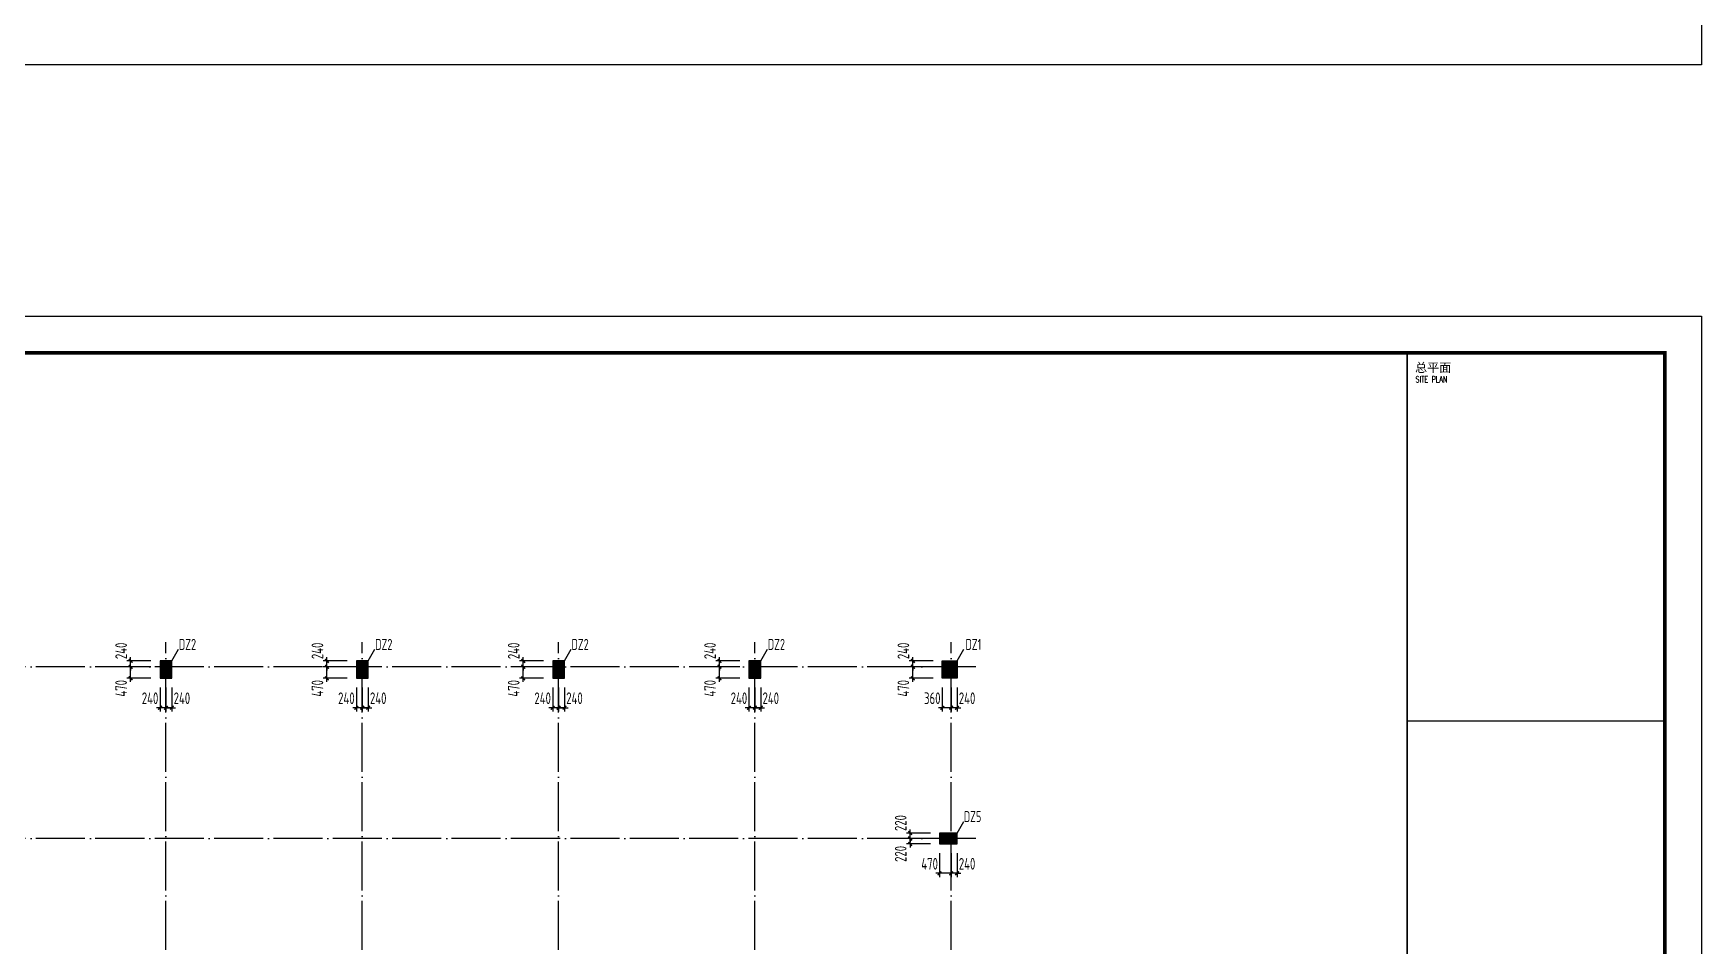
# Model space of a CAD drawing. Extents: x 492302 to 683319, y -252071 to 755100.
# Drawn here: x 562085 to 630074, y 525401 to 562592 of the extents above; entities that cross this region are included whole.
import ezdxf
from ezdxf.enums import TextEntityAlignment as Align

# ---------------------------------------------------------------- set-up
doc = ezdxf.new("R2010")
doc.units = 0
doc.header["$LTSCALE"] = 1000
doc.header["$MEASUREMENT"] = 0
doc.linetypes.add('DOTE', pattern=[2.42, 2, -0.2, 0.02, -0.2])
doc.layers.get('Defpoints').update_dxf_attribs({"color": 250})
for name, color, linetype in [('3T_WOOD', 21, 'Continuous'), ('COLU', 253, 'Continuous'), ('COLU_DIM', 3, 'Continuous'), ('COLU_HATCH', 251, 'Continuous'), ('DOTE', 14, 'DOTE'), ('STAIR', 3, 'Continuous'), ('TK', 4, 'Continuous')]:
    doc.layers.add(name, color=color, linetype=linetype)
doc.styles.add('ROMANS', font='romans__.ttf', dxfattribs={"width": 0.65, "height": 231.275})
doc.styles.add('TSSD_Dimension', font='Tssdeng.shx', dxfattribs={"width": 0.7, "bigfont": 'hztxt.shx'})
doc.styles.add('TSSD_REIN', font='tssdeng.shx', dxfattribs={"width": 0.7, "bigfont": 'tssdchn.shx'})
doc.styles.add('图签宋体', font='', dxfattribs={"height": 300})
doc.styles.get('图签宋体').set_extended_font_data('NSimSun')
doc.dimstyles.new('TSSD_150_150', dxfattribs={"dimtxt": 475, "dimasz": 150, "dimexe": 150, "dimexo": 375, "dimgap": 150, "dimtad": 1, "dimdec": 0, "dimzin": 0, "dimdsep": 46, "dimtxsty": 'TSSD_Dimension', "dimblk": 'ARCHTICK', "dimcen": 0, "dimdle": 150, "dimclrt": 7, "dimadec": 0, "dimazin": 0, "dimtfac": 1, "dimtdec": 0, "dimtix": 1, "dimtmove": 2, "dimatfit": 3, "dimfxl": 0, "dimtolj": 1, "dimtzin": 0, "dimarcsym": 0})

# ---------------------------------------------------------------- blocks, each defined once
blk = doc.blocks.new('GeYuanFrame_57487284', base_point=(20.09, 4.53))
at = {"layer": 'TK'}
blk.add_lwpolyline([(20.09, 4.53), (20.09, 598.53), (861.09, 598.53), (861.09, 4.53)], close=True, dxfattribs=at)
at = {"layer": 'TK', "const_width": 1}
blk.add_lwpolyline([(45.09, 588.53), (851.09, 588.53), (851.09, 14.53), (45.09, 14.53)], close=True, dxfattribs=at)
at = {"layer": 'TK'}
for points, const_width in [([(781.09, 588.53), (781.09, 14.53)], 0.4), ([(781.09, 488.5), (851.09, 488.5)], 0.35)]:
    blk.add_lwpolyline(points, dxfattribs=dict(at, const_width=const_width))
at = {"layer": 'TK', "style": '图签宋体'}
blk.add_text('总平面', height=2.4, dxfattribs=at).set_placement((783.23, 583.28))
at = {"layer": 'TK', "style": 'ROMANS', "width": 0.76}
blk.add_text('SITE PLAN', height=1.697, dxfattribs=at).set_placement((783.35, 580.49))
blk = doc.blocks.new('_ArchTick')
at = {"color": 0, "linetype": 'ByBlock', "const_width": 0.4}
blk.add_lwpolyline([(-0.5, -0.5), (0.5, 0.5)], dxfattribs=at)
blk = doc.blocks.new('*D408')
at = {"layer": 'COLU_DIM', "color": 0, "lineweight": -2}
for p, q in [((599489, 535924), (599489, 534949)), ((599729, 535924), (599729, 534949)), ((599489, 535099), (599339, 535099)), ((599729, 535099), (599489, 535099)), ((599729, 535099), (599879, 535099))]:
    blk.add_line(p, q, dxfattribs=at)
at = {"layer": 'Defpoints', "color": 0}
for p in [(599489, 536299), (599729, 536299), (599489, 535099)]:
    blk.add_point(p, dxfattribs=at)
at = {"layer": 'COLU_DIM', "color": 0, "lineweight": -2, "xscale": 150, "yscale": 150, "zscale": 150}
blk.add_blockref('_ArchTick', (599489, 535099), dxfattribs=at)
at = {"layer": 'COLU_DIM', "color": 0, "lineweight": -2, "xscale": 150, "yscale": 150, "zscale": 150, "rotation": 180}
blk.add_blockref('_ArchTick', (599729, 535099), dxfattribs=at)
at = {"layer": 'COLU_DIM', "color": 7, "insert": (600138, 535487), "char_height": 475, "attachment_point": 5, "style": 'TSSD_Dimension'}
blk.add_mtext('\\A1;240', dxfattribs=at)
blk = doc.blocks.new('*D409')
at = {"layer": 'COLU_DIM', "color": 0, "lineweight": -2}
for p, q in [((599129, 535924), (599129, 534949)), ((599489, 535924), (599489, 534949)), ((599639, 535099), (598979, 535099))]:
    blk.add_line(p, q, dxfattribs=at)
at = {"layer": 'Defpoints', "color": 0}
for p in [(599129, 536299), (599489, 536299), (599129, 535099)]:
    blk.add_point(p, dxfattribs=at)
at = {"layer": 'COLU_DIM', "color": 0, "lineweight": -2, "xscale": 150, "yscale": 150, "zscale": 150, "rotation": 180}
blk.add_blockref('_ArchTick', (599129, 535099), dxfattribs=at)
at = {"layer": 'COLU_DIM', "color": 0, "lineweight": -2, "xscale": 150, "yscale": 150, "zscale": 150}
blk.add_blockref('_ArchTick', (599489, 535099), dxfattribs=at)
at = {"layer": 'COLU_DIM', "color": 7, "insert": (598721, 535487), "char_height": 475, "attachment_point": 5, "style": 'TSSD_Dimension'}
blk.add_mtext('\\A1;360', dxfattribs=at)
blk = doc.blocks.new('*D410')
at = {"layer": 'COLU_DIM', "color": 0, "lineweight": -2}
for p, q in [((598754, 536769), (597779, 536769)), ((597929, 536149), (597929, 536919)), ((598754, 536299), (597779, 536299))]:
    blk.add_line(p, q, dxfattribs=at)
at = {"layer": 'Defpoints', "color": 0}
for p in [(597929, 536769), (599129, 536769), (599129, 536299)]:
    blk.add_point(p, dxfattribs=at)
at = {"layer": 'COLU_DIM', "color": 0, "lineweight": -2, "xscale": 150, "yscale": 150, "zscale": 150}
for p, rotation in [((597929, 536769), 90), ((597929, 536299), 270)]:
    blk.add_blockref('_ArchTick', p, dxfattribs=dict(at, rotation=rotation))
at = {"layer": 'COLU_DIM', "color": 7, "insert": (597542, 535891), "char_height": 475, "attachment_point": 5, "rotation": 90, "style": 'TSSD_Dimension'}
blk.add_mtext('\\A1;470', dxfattribs=at)
blk = doc.blocks.new('*D411')
at = {"layer": 'COLU_DIM', "color": 0, "lineweight": -2}
for p, q in [((597929, 537009), (597929, 537159)), ((598754, 537009), (597779, 537009)), ((598754, 536769), (597779, 536769)), ((597929, 536769), (597929, 537009)), ((597929, 536769), (597929, 536619))]:
    blk.add_line(p, q, dxfattribs=at)
at = {"layer": 'Defpoints', "color": 0}
for p in [(597929, 537009), (599129, 537009), (599129, 536769)]:
    blk.add_point(p, dxfattribs=at)
at = {"layer": 'COLU_DIM', "color": 0, "lineweight": -2, "xscale": 150, "yscale": 150, "zscale": 150}
for p, rotation in [((597929, 537009), 270), ((597929, 536769), 90)]:
    blk.add_blockref('_ArchTick', p, dxfattribs=dict(at, rotation=rotation))
at = {"layer": 'COLU_DIM', "color": 7, "insert": (597542, 537418), "char_height": 475, "attachment_point": 5, "rotation": 90, "style": 'TSSD_Dimension'}
blk.add_mtext('\\A1;240', dxfattribs=at)
blk = doc.blocks.new('*D394')
at = {"layer": 'COLU_DIM', "color": 0, "lineweight": -2}
for p, q in [((567489, 535924), (567489, 534949)), ((567729, 535924), (567729, 534949)), ((567489, 535099), (567339, 535099)), ((567729, 535099), (567489, 535099)), ((567729, 535099), (567879, 535099))]:
    blk.add_line(p, q, dxfattribs=at)
at = {"layer": 'Defpoints', "color": 0}
for p in [(567489, 536299), (567729, 536299), (567489, 535099)]:
    blk.add_point(p, dxfattribs=at)
at = {"layer": 'COLU_DIM', "color": 0, "lineweight": -2, "xscale": 150, "yscale": 150, "zscale": 150}
blk.add_blockref('_ArchTick', (567489, 535099), dxfattribs=at)
at = {"layer": 'COLU_DIM', "color": 0, "lineweight": -2, "xscale": 150, "yscale": 150, "zscale": 150, "rotation": 180}
blk.add_blockref('_ArchTick', (567729, 535099), dxfattribs=at)
at = {"layer": 'COLU_DIM', "color": 7, "insert": (568138, 535487), "char_height": 475, "attachment_point": 5, "style": 'TSSD_Dimension'}
blk.add_mtext('\\A1;240', dxfattribs=at)
blk = doc.blocks.new('*D395')
at = {"layer": 'COLU_DIM', "color": 0, "lineweight": -2}
for p, q in [((567249, 535924), (567249, 534949)), ((567489, 535924), (567489, 534949)), ((567249, 535099), (567099, 535099)), ((567489, 535099), (567249, 535099)), ((567489, 535099), (567639, 535099))]:
    blk.add_line(p, q, dxfattribs=at)
at = {"layer": 'Defpoints', "color": 0}
for p in [(567249, 536299), (567489, 536299), (567249, 535099)]:
    blk.add_point(p, dxfattribs=at)
at = {"layer": 'COLU_DIM', "color": 0, "lineweight": -2, "xscale": 150, "yscale": 150, "zscale": 150}
blk.add_blockref('_ArchTick', (567249, 535099), dxfattribs=at)
at = {"layer": 'COLU_DIM', "color": 0, "lineweight": -2, "xscale": 150, "yscale": 150, "zscale": 150, "rotation": 180}
blk.add_blockref('_ArchTick', (567489, 535099), dxfattribs=at)
at = {"layer": 'COLU_DIM', "color": 7, "insert": (566841, 535487), "char_height": 475, "attachment_point": 5, "style": 'TSSD_Dimension'}
blk.add_mtext('\\A1;240', dxfattribs=at)
blk = doc.blocks.new('*D396')
at = {"layer": 'COLU_DIM', "color": 0, "lineweight": -2}
for p, q in [((566874, 536769), (565899, 536769)), ((566049, 536149), (566049, 536919)), ((566874, 536299), (565899, 536299))]:
    blk.add_line(p, q, dxfattribs=at)
at = {"layer": 'Defpoints', "color": 0}
for p in [(566049, 536769), (567249, 536769), (567249, 536299)]:
    blk.add_point(p, dxfattribs=at)
at = {"layer": 'COLU_DIM', "color": 0, "lineweight": -2, "xscale": 150, "yscale": 150, "zscale": 150}
for p, rotation in [((566049, 536769), 90), ((566049, 536299), 270)]:
    blk.add_blockref('_ArchTick', p, dxfattribs=dict(at, rotation=rotation))
at = {"layer": 'COLU_DIM', "color": 7, "insert": (565662, 535891), "char_height": 475, "attachment_point": 5, "rotation": 90, "style": 'TSSD_Dimension'}
blk.add_mtext('\\A1;470', dxfattribs=at)
blk = doc.blocks.new('*D397')
at = {"layer": 'COLU_DIM', "color": 0, "lineweight": -2}
for p, q in [((566049, 537009), (566049, 537159)), ((566874, 537009), (565899, 537009)), ((566874, 536769), (565899, 536769)), ((566049, 536769), (566049, 537009)), ((566049, 536769), (566049, 536619))]:
    blk.add_line(p, q, dxfattribs=at)
at = {"layer": 'Defpoints', "color": 0}
for p in [(566049, 537009), (567249, 537009), (567249, 536769)]:
    blk.add_point(p, dxfattribs=at)
at = {"layer": 'COLU_DIM', "color": 0, "lineweight": -2, "xscale": 150, "yscale": 150, "zscale": 150}
for p, rotation in [((566049, 537009), 270), ((566049, 536769), 90)]:
    blk.add_blockref('_ArchTick', p, dxfattribs=dict(at, rotation=rotation))
at = {"layer": 'COLU_DIM', "color": 7, "insert": (565662, 537418), "char_height": 475, "attachment_point": 5, "rotation": 90, "style": 'TSSD_Dimension'}
blk.add_mtext('\\A1;240', dxfattribs=at)
blk = doc.blocks.new('*D264')
at = {"layer": 'COLU_DIM', "color": 0, "lineweight": -2}
for p, q in [((575489, 535924), (575489, 534949)), ((575729, 535924), (575729, 534949)), ((575489, 535099), (575339, 535099)), ((575729, 535099), (575489, 535099)), ((575729, 535099), (575879, 535099))]:
    blk.add_line(p, q, dxfattribs=at)
at = {"layer": 'Defpoints', "color": 0}
for p in [(575489, 536299), (575729, 536299), (575489, 535099)]:
    blk.add_point(p, dxfattribs=at)
at = {"layer": 'COLU_DIM', "color": 0, "lineweight": -2, "xscale": 150, "yscale": 150, "zscale": 150}
blk.add_blockref('_ArchTick', (575489, 535099), dxfattribs=at)
at = {"layer": 'COLU_DIM', "color": 0, "lineweight": -2, "xscale": 150, "yscale": 150, "zscale": 150, "rotation": 180}
blk.add_blockref('_ArchTick', (575729, 535099), dxfattribs=at)
at = {"layer": 'COLU_DIM', "color": 7, "insert": (576138, 535487), "char_height": 475, "attachment_point": 5, "style": 'TSSD_Dimension'}
blk.add_mtext('\\A1;240', dxfattribs=at)
blk = doc.blocks.new('*D265')
at = {"layer": 'COLU_DIM', "color": 0, "lineweight": -2}
for p, q in [((575249, 535924), (575249, 534949)), ((575489, 535924), (575489, 534949)), ((575249, 535099), (575099, 535099)), ((575489, 535099), (575249, 535099)), ((575489, 535099), (575639, 535099))]:
    blk.add_line(p, q, dxfattribs=at)
at = {"layer": 'Defpoints', "color": 0}
for p in [(575249, 536299), (575489, 536299), (575249, 535099)]:
    blk.add_point(p, dxfattribs=at)
at = {"layer": 'COLU_DIM', "color": 0, "lineweight": -2, "xscale": 150, "yscale": 150, "zscale": 150}
blk.add_blockref('_ArchTick', (575249, 535099), dxfattribs=at)
at = {"layer": 'COLU_DIM', "color": 0, "lineweight": -2, "xscale": 150, "yscale": 150, "zscale": 150, "rotation": 180}
blk.add_blockref('_ArchTick', (575489, 535099), dxfattribs=at)
at = {"layer": 'COLU_DIM', "color": 7, "insert": (574841, 535487), "char_height": 475, "attachment_point": 5, "style": 'TSSD_Dimension'}
blk.add_mtext('\\A1;240', dxfattribs=at)
blk = doc.blocks.new('*D266')
at = {"layer": 'COLU_DIM', "color": 0, "lineweight": -2}
for p, q in [((574874, 536769), (573899, 536769)), ((574049, 536149), (574049, 536919)), ((574874, 536299), (573899, 536299))]:
    blk.add_line(p, q, dxfattribs=at)
at = {"layer": 'Defpoints', "color": 0}
for p in [(574049, 536769), (575249, 536769), (575249, 536299)]:
    blk.add_point(p, dxfattribs=at)
at = {"layer": 'COLU_DIM', "color": 0, "lineweight": -2, "xscale": 150, "yscale": 150, "zscale": 150}
for p, rotation in [((574049, 536769), 90), ((574049, 536299), 270)]:
    blk.add_blockref('_ArchTick', p, dxfattribs=dict(at, rotation=rotation))
at = {"layer": 'COLU_DIM', "color": 7, "insert": (573662, 535891), "char_height": 475, "attachment_point": 5, "rotation": 90, "style": 'TSSD_Dimension'}
blk.add_mtext('\\A1;470', dxfattribs=at)
blk = doc.blocks.new('*D267')
at = {"layer": 'COLU_DIM', "color": 0, "lineweight": -2}
for p, q in [((574049, 537009), (574049, 537159)), ((574874, 537009), (573899, 537009)), ((574874, 536769), (573899, 536769)), ((574049, 536769), (574049, 537009)), ((574049, 536769), (574049, 536619))]:
    blk.add_line(p, q, dxfattribs=at)
at = {"layer": 'Defpoints', "color": 0}
for p in [(574049, 537009), (575249, 537009), (575249, 536769)]:
    blk.add_point(p, dxfattribs=at)
at = {"layer": 'COLU_DIM', "color": 0, "lineweight": -2, "xscale": 150, "yscale": 150, "zscale": 150}
for p, rotation in [((574049, 537009), 270), ((574049, 536769), 90)]:
    blk.add_blockref('_ArchTick', p, dxfattribs=dict(at, rotation=rotation))
at = {"layer": 'COLU_DIM', "color": 7, "insert": (573662, 537418), "char_height": 475, "attachment_point": 5, "rotation": 90, "style": 'TSSD_Dimension'}
blk.add_mtext('\\A1;240', dxfattribs=at)
blk = doc.blocks.new('*D272')
at = {"layer": 'COLU_DIM', "color": 0, "lineweight": -2}
for p, q in [((583489, 535924), (583489, 534949)), ((583729, 535924), (583729, 534949)), ((583489, 535099), (583339, 535099)), ((583729, 535099), (583489, 535099)), ((583729, 535099), (583879, 535099))]:
    blk.add_line(p, q, dxfattribs=at)
at = {"layer": 'Defpoints', "color": 0}
for p in [(583489, 536299), (583729, 536299), (583489, 535099)]:
    blk.add_point(p, dxfattribs=at)
at = {"layer": 'COLU_DIM', "color": 0, "lineweight": -2, "xscale": 150, "yscale": 150, "zscale": 150}
blk.add_blockref('_ArchTick', (583489, 535099), dxfattribs=at)
at = {"layer": 'COLU_DIM', "color": 0, "lineweight": -2, "xscale": 150, "yscale": 150, "zscale": 150, "rotation": 180}
blk.add_blockref('_ArchTick', (583729, 535099), dxfattribs=at)
at = {"layer": 'COLU_DIM', "color": 7, "insert": (584138, 535487), "char_height": 475, "attachment_point": 5, "style": 'TSSD_Dimension'}
blk.add_mtext('\\A1;240', dxfattribs=at)
blk = doc.blocks.new('*D273')
at = {"layer": 'COLU_DIM', "color": 0, "lineweight": -2}
for p, q in [((583249, 535924), (583249, 534949)), ((583489, 535924), (583489, 534949)), ((583249, 535099), (583099, 535099)), ((583489, 535099), (583249, 535099)), ((583489, 535099), (583639, 535099))]:
    blk.add_line(p, q, dxfattribs=at)
at = {"layer": 'Defpoints', "color": 0}
for p in [(583249, 536299), (583489, 536299), (583249, 535099)]:
    blk.add_point(p, dxfattribs=at)
at = {"layer": 'COLU_DIM', "color": 0, "lineweight": -2, "xscale": 150, "yscale": 150, "zscale": 150}
blk.add_blockref('_ArchTick', (583249, 535099), dxfattribs=at)
at = {"layer": 'COLU_DIM', "color": 0, "lineweight": -2, "xscale": 150, "yscale": 150, "zscale": 150, "rotation": 180}
blk.add_blockref('_ArchTick', (583489, 535099), dxfattribs=at)
at = {"layer": 'COLU_DIM', "color": 7, "insert": (582841, 535487), "char_height": 475, "attachment_point": 5, "style": 'TSSD_Dimension'}
blk.add_mtext('\\A1;240', dxfattribs=at)
blk = doc.blocks.new('*D274')
at = {"layer": 'COLU_DIM', "color": 0, "lineweight": -2}
for p, q in [((582874, 536769), (581899, 536769)), ((582049, 536149), (582049, 536919)), ((582874, 536299), (581899, 536299))]:
    blk.add_line(p, q, dxfattribs=at)
at = {"layer": 'Defpoints', "color": 0}
for p in [(582049, 536769), (583249, 536769), (583249, 536299)]:
    blk.add_point(p, dxfattribs=at)
at = {"layer": 'COLU_DIM', "color": 0, "lineweight": -2, "xscale": 150, "yscale": 150, "zscale": 150}
for p, rotation in [((582049, 536769), 90), ((582049, 536299), 270)]:
    blk.add_blockref('_ArchTick', p, dxfattribs=dict(at, rotation=rotation))
at = {"layer": 'COLU_DIM', "color": 7, "insert": (581662, 535891), "char_height": 475, "attachment_point": 5, "rotation": 90, "style": 'TSSD_Dimension'}
blk.add_mtext('\\A1;470', dxfattribs=at)
blk = doc.blocks.new('*D275')
at = {"layer": 'COLU_DIM', "color": 0, "lineweight": -2}
for p, q in [((582049, 537009), (582049, 537159)), ((582874, 537009), (581899, 537009)), ((582874, 536769), (581899, 536769)), ((582049, 536769), (582049, 537009)), ((582049, 536769), (582049, 536619))]:
    blk.add_line(p, q, dxfattribs=at)
at = {"layer": 'Defpoints', "color": 0}
for p in [(582049, 537009), (583249, 537009), (583249, 536769)]:
    blk.add_point(p, dxfattribs=at)
at = {"layer": 'COLU_DIM', "color": 0, "lineweight": -2, "xscale": 150, "yscale": 150, "zscale": 150}
for p, rotation in [((582049, 537009), 270), ((582049, 536769), 90)]:
    blk.add_blockref('_ArchTick', p, dxfattribs=dict(at, rotation=rotation))
at = {"layer": 'COLU_DIM', "color": 7, "insert": (581662, 537418), "char_height": 475, "attachment_point": 5, "rotation": 90, "style": 'TSSD_Dimension'}
blk.add_mtext('\\A1;240', dxfattribs=at)
blk = doc.blocks.new('*D280')
at = {"layer": 'COLU_DIM', "color": 0, "lineweight": -2}
for p, q in [((591489, 535924), (591489, 534949)), ((591729, 535924), (591729, 534949)), ((591489, 535099), (591339, 535099)), ((591729, 535099), (591489, 535099)), ((591729, 535099), (591879, 535099))]:
    blk.add_line(p, q, dxfattribs=at)
at = {"layer": 'Defpoints', "color": 0}
for p in [(591489, 536299), (591729, 536299), (591489, 535099)]:
    blk.add_point(p, dxfattribs=at)
at = {"layer": 'COLU_DIM', "color": 0, "lineweight": -2, "xscale": 150, "yscale": 150, "zscale": 150}
blk.add_blockref('_ArchTick', (591489, 535099), dxfattribs=at)
at = {"layer": 'COLU_DIM', "color": 0, "lineweight": -2, "xscale": 150, "yscale": 150, "zscale": 150, "rotation": 180}
blk.add_blockref('_ArchTick', (591729, 535099), dxfattribs=at)
at = {"layer": 'COLU_DIM', "color": 7, "insert": (592138, 535487), "char_height": 475, "attachment_point": 5, "style": 'TSSD_Dimension'}
blk.add_mtext('\\A1;240', dxfattribs=at)
blk = doc.blocks.new('*D281')
at = {"layer": 'COLU_DIM', "color": 0, "lineweight": -2}
for p, q in [((591249, 535924), (591249, 534949)), ((591489, 535924), (591489, 534949)), ((591249, 535099), (591099, 535099)), ((591489, 535099), (591249, 535099)), ((591489, 535099), (591639, 535099))]:
    blk.add_line(p, q, dxfattribs=at)
at = {"layer": 'Defpoints', "color": 0}
for p in [(591249, 536299), (591489, 536299), (591249, 535099)]:
    blk.add_point(p, dxfattribs=at)
at = {"layer": 'COLU_DIM', "color": 0, "lineweight": -2, "xscale": 150, "yscale": 150, "zscale": 150}
blk.add_blockref('_ArchTick', (591249, 535099), dxfattribs=at)
at = {"layer": 'COLU_DIM', "color": 0, "lineweight": -2, "xscale": 150, "yscale": 150, "zscale": 150, "rotation": 180}
blk.add_blockref('_ArchTick', (591489, 535099), dxfattribs=at)
at = {"layer": 'COLU_DIM', "color": 7, "insert": (590841, 535487), "char_height": 475, "attachment_point": 5, "style": 'TSSD_Dimension'}
blk.add_mtext('\\A1;240', dxfattribs=at)
blk = doc.blocks.new('*D282')
at = {"layer": 'COLU_DIM', "color": 0, "lineweight": -2}
for p, q in [((590874, 536769), (589899, 536769)), ((590049, 536149), (590049, 536919)), ((590874, 536299), (589899, 536299))]:
    blk.add_line(p, q, dxfattribs=at)
at = {"layer": 'Defpoints', "color": 0}
for p in [(590049, 536769), (591249, 536769), (591249, 536299)]:
    blk.add_point(p, dxfattribs=at)
at = {"layer": 'COLU_DIM', "color": 0, "lineweight": -2, "xscale": 150, "yscale": 150, "zscale": 150}
for p, rotation in [((590049, 536769), 90), ((590049, 536299), 270)]:
    blk.add_blockref('_ArchTick', p, dxfattribs=dict(at, rotation=rotation))
at = {"layer": 'COLU_DIM', "color": 7, "insert": (589662, 535891), "char_height": 475, "attachment_point": 5, "rotation": 90, "style": 'TSSD_Dimension'}
blk.add_mtext('\\A1;470', dxfattribs=at)
blk = doc.blocks.new('*D283')
at = {"layer": 'COLU_DIM', "color": 0, "lineweight": -2}
for p, q in [((590049, 537009), (590049, 537159)), ((590874, 537009), (589899, 537009)), ((590874, 536769), (589899, 536769)), ((590049, 536769), (590049, 537009)), ((590049, 536769), (590049, 536619))]:
    blk.add_line(p, q, dxfattribs=at)
at = {"layer": 'Defpoints', "color": 0}
for p in [(590049, 537009), (591249, 537009), (591249, 536769)]:
    blk.add_point(p, dxfattribs=at)
at = {"layer": 'COLU_DIM', "color": 0, "lineweight": -2, "xscale": 150, "yscale": 150, "zscale": 150}
for p, rotation in [((590049, 537009), 270), ((590049, 536769), 90)]:
    blk.add_blockref('_ArchTick', p, dxfattribs=dict(at, rotation=rotation))
at = {"layer": 'COLU_DIM', "color": 7, "insert": (589662, 537418), "char_height": 475, "attachment_point": 5, "rotation": 90, "style": 'TSSD_Dimension'}
blk.add_mtext('\\A1;240', dxfattribs=at)
blk = doc.blocks.new('*D352')
at = {"layer": 'COLU_DIM', "color": 0, "lineweight": -2}
for p, q in [((599489, 529174), (599489, 528199)), ((599729, 529174), (599729, 528199)), ((599489, 528349), (599339, 528349)), ((599729, 528349), (599489, 528349)), ((599729, 528349), (599879, 528349))]:
    blk.add_line(p, q, dxfattribs=at)
at = {"layer": 'Defpoints', "color": 0}
for p in [(599489, 529549), (599729, 529549), (599489, 528349)]:
    blk.add_point(p, dxfattribs=at)
at = {"layer": 'COLU_DIM', "color": 0, "lineweight": -2, "xscale": 150, "yscale": 150, "zscale": 150}
blk.add_blockref('_ArchTick', (599489, 528349), dxfattribs=at)
at = {"layer": 'COLU_DIM', "color": 0, "lineweight": -2, "xscale": 150, "yscale": 150, "zscale": 150, "rotation": 180}
blk.add_blockref('_ArchTick', (599729, 528349), dxfattribs=at)
at = {"layer": 'COLU_DIM', "color": 7, "insert": (600138, 528737), "char_height": 475, "attachment_point": 5, "style": 'TSSD_Dimension'}
blk.add_mtext('\\A1;240', dxfattribs=at)
blk = doc.blocks.new('*D353')
at = {"layer": 'COLU_DIM', "color": 0, "lineweight": -2}
for p, q in [((599019, 529174), (599019, 528199)), ((599489, 529174), (599489, 528199)), ((599639, 528349), (598869, 528349))]:
    blk.add_line(p, q, dxfattribs=at)
at = {"layer": 'Defpoints', "color": 0}
for p in [(599019, 529549), (599489, 529549), (599019, 528349)]:
    blk.add_point(p, dxfattribs=at)
at = {"layer": 'COLU_DIM', "color": 0, "lineweight": -2, "xscale": 150, "yscale": 150, "zscale": 150, "rotation": 180}
blk.add_blockref('_ArchTick', (599019, 528349), dxfattribs=at)
at = {"layer": 'COLU_DIM', "color": 0, "lineweight": -2, "xscale": 150, "yscale": 150, "zscale": 150}
blk.add_blockref('_ArchTick', (599489, 528349), dxfattribs=at)
at = {"layer": 'COLU_DIM', "color": 7, "insert": (598611, 528737), "char_height": 475, "attachment_point": 5, "style": 'TSSD_Dimension'}
blk.add_mtext('\\A1;470', dxfattribs=at)
blk = doc.blocks.new('*D354')
at = {"layer": 'COLU_DIM', "color": 0, "lineweight": -2}
for p, q in [((598644, 529769), (597669, 529769)), ((597819, 529769), (597819, 529919)), ((597819, 529549), (597819, 529769)), ((598644, 529549), (597669, 529549)), ((597819, 529549), (597819, 529399))]:
    blk.add_line(p, q, dxfattribs=at)
at = {"layer": 'Defpoints', "color": 0}
for p in [(597819, 529769), (599019, 529769), (599019, 529549)]:
    blk.add_point(p, dxfattribs=at)
at = {"layer": 'COLU_DIM', "color": 0, "lineweight": -2, "xscale": 150, "yscale": 150, "zscale": 150}
for p, rotation in [((597819, 529769), 270), ((597819, 529549), 90)]:
    blk.add_blockref('_ArchTick', p, dxfattribs=dict(at, rotation=rotation))
at = {"layer": 'COLU_DIM', "color": 7, "insert": (597432, 529141), "char_height": 475, "attachment_point": 5, "rotation": 90, "style": 'TSSD_Dimension'}
blk.add_mtext('\\A1;220', dxfattribs=at)
blk = doc.blocks.new('*D355')
at = {"layer": 'COLU_DIM', "color": 0, "lineweight": -2}
for p, q in [((598644, 529989), (597669, 529989)), ((598644, 529769), (597669, 529769)), ((597819, 529989), (597819, 530139)), ((597819, 529769), (597819, 529989)), ((597819, 529769), (597819, 529619))]:
    blk.add_line(p, q, dxfattribs=at)
at = {"layer": 'Defpoints', "color": 0}
for p in [(597819, 529989), (599019, 529989), (599019, 529769)]:
    blk.add_point(p, dxfattribs=at)
at = {"layer": 'COLU_DIM', "color": 0, "lineweight": -2, "xscale": 150, "yscale": 150, "zscale": 150}
for p, rotation in [((597819, 529989), 270), ((597819, 529769), 90)]:
    blk.add_blockref('_ArchTick', p, dxfattribs=dict(at, rotation=rotation))
at = {"layer": 'COLU_DIM', "color": 7, "insert": (597432, 530398), "char_height": 475, "attachment_point": 5, "rotation": 90, "style": 'TSSD_Dimension'}
blk.add_mtext('\\A1;220', dxfattribs=at)
blk = doc.blocks.new('GeYuanFrame_20037626', base_point=(20.09, 4.53))
at = {"layer": 'TK'}
blk.add_lwpolyline([(20.09, 4.53), (20.09, 598.53), (861.09, 598.53), (861.09, 4.53)], close=True, dxfattribs=at)

msp = doc.modelspace()

# ---------------------------------------------------------------- hatches: boundary and pattern name
at = {"layer": 'COLU_HATCH'}
for points in [[(567249.4, 537009.3), (567249.4, 536299.3), (567729.4, 536299.3), (567729.4, 537009.3)], [(575249.4, 537009.3), (575249.4, 536299.3), (575729.4, 536299.3), (575729.4, 537009.3)], [(583249.4, 537009.3), (583249.4, 536299.3), (583729.4, 536299.3), (583729.4, 537009.3)], [(591249.4, 537009.3), (591249.4, 536299.3), (591729.4, 536299.3), (591729.4, 537009.3)], [(599729.4, 537009.3), (599729.4, 536299.3), (599129.4, 536299.3), (599129.4, 537009.3)], [(599019.4, 529549.3), (599729.4, 529549.3), (599729.4, 529989.3), (599019.4, 529989.3)]]:
    msp.add_hatch(color=256, dxfattribs=at).paths.add_polyline_path(points)

# ---------------------------------------------------------------- linework, layer by layer
at = {"layer": 'COLU'}
for points in [[(567249.4, 537009.3), (567249.4, 536299.3), (567729.4, 536299.3), (567729.4, 537009.3)], [(575249.4, 537009.3), (575249.4, 536299.3), (575729.4, 536299.3), (575729.4, 537009.3)], [(583249.4, 537009.3), (583249.4, 536299.3), (583729.4, 536299.3), (583729.4, 537009.3)], [(591249.4, 537009.3), (591249.4, 536299.3), (591729.4, 536299.3), (591729.4, 537009.3)], [(599729.4, 537009.3), (599729.4, 536299.3), (599129.4, 536299.3), (599129.4, 537009.3)], [(599019.4, 529549.3), (599729.4, 529549.3), (599729.4, 529989.3), (599019.4, 529989.3)]]:
    msp.add_lwpolyline(points, close=True, dxfattribs=at)
at = {"layer": 'DOTE'}
for p, q in [((567489.4, 493769.3), (567489.4, 537769.3)), ((575489.4, 493769.3), (575489.4, 537769.3)), ((583489.4, 493769.3), (583489.4, 537769.3)), ((591489.4, 493769.3), (591489.4, 537769.3)), ((599489.4, 493769.3), (599489.4, 537769.3)), ((600489.4, 536769.3), (526489.4, 536769.3)), ((600489.4, 529769.3), (526489.4, 529769.3))]:
    msp.add_line(p, q, dxfattribs=at)
at = {"layer": 'STAIR'}
for p, q in [((567729.4, 537009.3), (568002.4, 537485.2)), ((575729.4, 537009.3), (576002.4, 537485.2)), ((583729.4, 537009.3), (584002.4, 537485.2)), ((591729.4, 537009.3), (592002.4, 537485.2)), ((599729.4, 537009.3), (600002.4, 537485.2)), ((599729.4, 529989.3), (600002.4, 530465.2))]:
    msp.add_line(p, q, dxfattribs=at)

# ---------------------------------------------------------------- block references
at = {"layer": '3T_WOOD', "xscale": 150, "yscale": 150, "zscale": 150}
for name, p in [('GeYuanFrame_20037626', (503924.3, 561309)), ('GeYuanFrame_57487284', (503924.3, 461969.1))]:
    msp.add_blockref(name, p, dxfattribs=at)

# ---------------------------------------------------------------- texts
at = {"layer": 'STAIR', "style": 'TSSD_REIN', "width": 0.7}
for s, p in [('DZ2', (568718.1, 537456)), ('DZ2', (576718.1, 537456)), ('DZ2', (584718.1, 537456)), ('DZ2', (592718.1, 537456)), ('DZ1', (600718.1, 537456)), ('DZ5', (600718.1, 530436))]:
    msp.add_text(s, height=450, dxfattribs=at).set_placement(p, align=Align.RIGHT)

# ---------------------------------------------------------------- dimensions: what is measured, and where the dimension line sits
at = {"layer": 'COLU_DIM'}
for base, p1, p2, angle, picture, middle in [((566049.4, 537009.3), (567249.4, 536769.3), (567249.4, 537009.3), 90, '*D397', (565661.9, 537417.9)), ((574049.4, 537009.3), (575249.4, 536769.3), (575249.4, 537009.3), 90, '*D267', (573661.9, 537417.9)), ((582049.4, 537009.3), (583249.4, 536769.3), (583249.4, 537009.3), 90, '*D275', (581661.9, 537417.9)), ((590049.4, 537009.3), (591249.4, 536769.3), (591249.4, 537009.3), 90, '*D283', (589661.9, 537417.9)), ((597929.4, 537009.3), (599129.4, 536769.3), (599129.4, 537009.3), 90, '*D411', (597541.9, 537417.9)), ((566049.4, 536769.3), (567249.4, 536299.3), (567249.4, 536769.3), 90, '*D396', (565661.9, 535890.7)), ((574049.4, 536769.3), (575249.4, 536299.3), (575249.4, 536769.3), 90, '*D266', (573661.9, 535890.7)), ((582049.4, 536769.3), (583249.4, 536299.3), (583249.4, 536769.3), 90, '*D274', (581661.9, 535890.7)), ((590049.4, 536769.3), (591249.4, 536299.3), (591249.4, 536769.3), 90, '*D282', (589661.9, 535890.7)), ((597929.4, 536769.3), (599129.4, 536299.3), (599129.4, 536769.3), 90, '*D410', (597541.9, 535890.7)), ((567249.4, 535099.3), (567489.4, 536299.3), (567249.4, 536299.3), 180, '*D395', (566840.8, 535486.8)), ((567489.4, 535099.3), (567729.4, 536299.3), (567489.4, 536299.3), 180, '*D394', (568138, 535486.8)), ((575249.4, 535099.3), (575489.4, 536299.3), (575249.4, 536299.3), 180, '*D265', (574840.8, 535486.8)), ((575489.4, 535099.3), (575729.4, 536299.3), (575489.4, 536299.3), 180, '*D264', (576138, 535486.8)), ((583249.4, 535099.3), (583489.4, 536299.3), (583249.4, 536299.3), 180, '*D273', (582840.8, 535486.8)), ((583489.4, 535099.3), (583729.4, 536299.3), (583489.4, 536299.3), 180, '*D272', (584138, 535486.8)), ((591249.4, 535099.3), (591489.4, 536299.3), (591249.4, 536299.3), 180, '*D281', (590840.8, 535486.8)), ((591489.4, 535099.3), (591729.4, 536299.3), (591489.4, 536299.3), 180, '*D280', (592138, 535486.8)), ((599129.4, 535099.3), (599489.4, 536299.3), (599129.4, 536299.3), 180, '*D409', (598720.8, 535486.8)), ((599489.4, 535099.3), (599729.4, 536299.3), (599489.4, 536299.3), 180, '*D408', (600138, 535486.8)), ((597819.4, 529989.3), (599019.4, 529769.3), (599019.4, 529989.3), 90, '*D355', (597431.9, 530397.9)), ((597819.4, 529769.3), (599019.4, 529549.3), (599019.4, 529769.3), 90, '*D354', (597431.9, 529140.7)), ((599019.4, 528349.3), (599489.4, 529549.3), (599019.4, 529549.3), 180, '*D353', (598610.8, 528736.8)), ((599489.4, 528349.3), (599729.4, 529549.3), (599489.4, 529549.3), 180, '*D352', (600138, 528736.8))]:
    dim = msp.add_linear_dim(base=base, p1=p1, p2=p2, angle=angle, dimstyle='TSSD_150_150', dxfattribs=at)
    dim.commit()
    dim.dimension.update_dxf_attribs({"geometry": picture, "text_midpoint": middle, "dimtype": 160})

doc.saveas('drawing.dxf')
